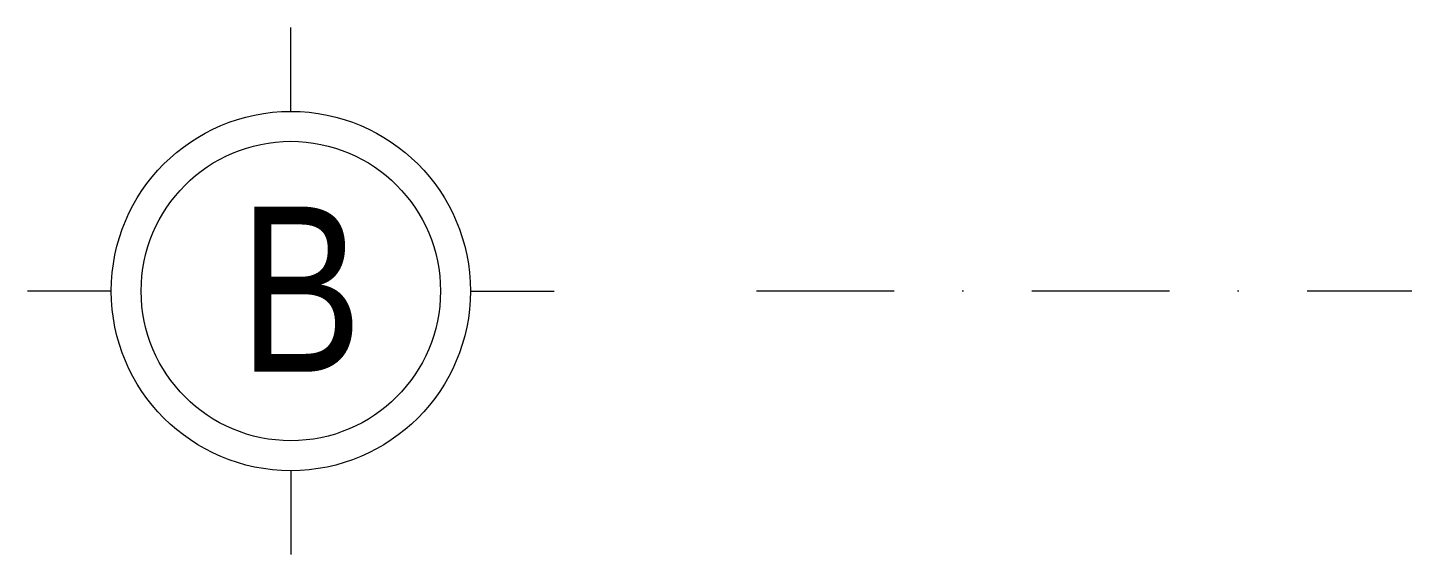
# Model space of a CAD drawing. Header units: inches. Extents: x 921646 to 2157952, y -92667 to 262089.
# Drawn here: x 1982680 to 1985177, y 204833 to 205789 of the extents above; entities that cross this region are included whole.
import ezdxf
from ezdxf.enums import TextEntityAlignment as Align

# ---------------------------------------------------------------- set-up
doc = ezdxf.new("R2010")
doc.units = ezdxf.units.IN
doc.header["$MEASUREMENT"] = 0
doc.linetypes.add('DASHDOT', pattern=[1, 0.5, -0.25, 0, -0.25])
doc.layers.get('0').update_dxf_attribs({"lineweight": 9})
for name, color, linetype, lineweight in [('01-WALL', 10, 'Continuous', 35), ('04-TRUC', 40, 'DASHDOT', 9), ('09-DIMOUT', 251, 'Continuous', 9), ('Cp Net Manh 0.15', 8, 'Continuous', 15), ('Cp Text 0.15', 3, 'Continuous', 15)]:
    doc.layers.add(name, color=color, linetype=linetype, lineweight=lineweight)
doc.styles.add('VHELVEN', font='VHELVEN.TTF')
doc.styles.add('VNI-HELVE', font='VHELVEB.TTF', dxfattribs={"width": 0.8})

# ---------------------------------------------------------------- blocks, each defined once
blk = doc.blocks.new('luoi')
at = {"layer": '04-TRUC', "ltscale": 500}
blk.add_line((1728931.1, 129594.3), (1752564.3, 129594.3), dxfattribs=at)
blk = doc.blocks.new('A$C788F0ACE')
at = {"layer": 'Cp Net Manh 0.15', "linetype": 'Continuous'}
for p, q in [((0, 300), (0, 440)), ((-300, 0), (-440, 0)), ((300, 0), (440, 0)), ((0, -300), (0, -440))]:
    blk.add_line(p, q, dxfattribs=at)
for radius in [300, 250]:
    blk.add_circle((0, 0), radius, dxfattribs=at)
at = {"layer": 'Cp Text 0.15', "color": 7, "linetype": 'Continuous', "style": 'VHELVEN'}
blk.add_attdef('TRUC', text='', height=280, dxfattribs=at).set_placement((94.1, 1), align=Align.MIDDLE_CENTER)
blk = doc.blocks.new('dim')
at = {"layer": 'Cp Text 0.15'}
ref = blk.add_blockref('A$C788F0ACE', (1947942.5, 203946), dxfattribs=dict(at, xscale=1.086778053933425, yscale=1.086778053933425, zscale=1.086778053933425, rotation=180))
ref.add_attrib('TRUC', 'B', dxfattribs={"layer": '0', "color": 3, "height": 300, "style": 'VNI-HELVE', "width": 0.8}).set_placement((1947960.3, 203949.4), align=Align.MIDDLE_CENTER)

msp = doc.modelspace()

# ---------------------------------------------------------------- block references
at = {"layer": '01-WALL'}
msp.add_blockref('luoi', (255072.6, 75716.7), dxfattribs=at)
at = {"layer": '09-DIMOUT'}
msp.add_blockref('dim', (35216, 1364.9), dxfattribs=at)

doc.saveas('drawing.dxf')
